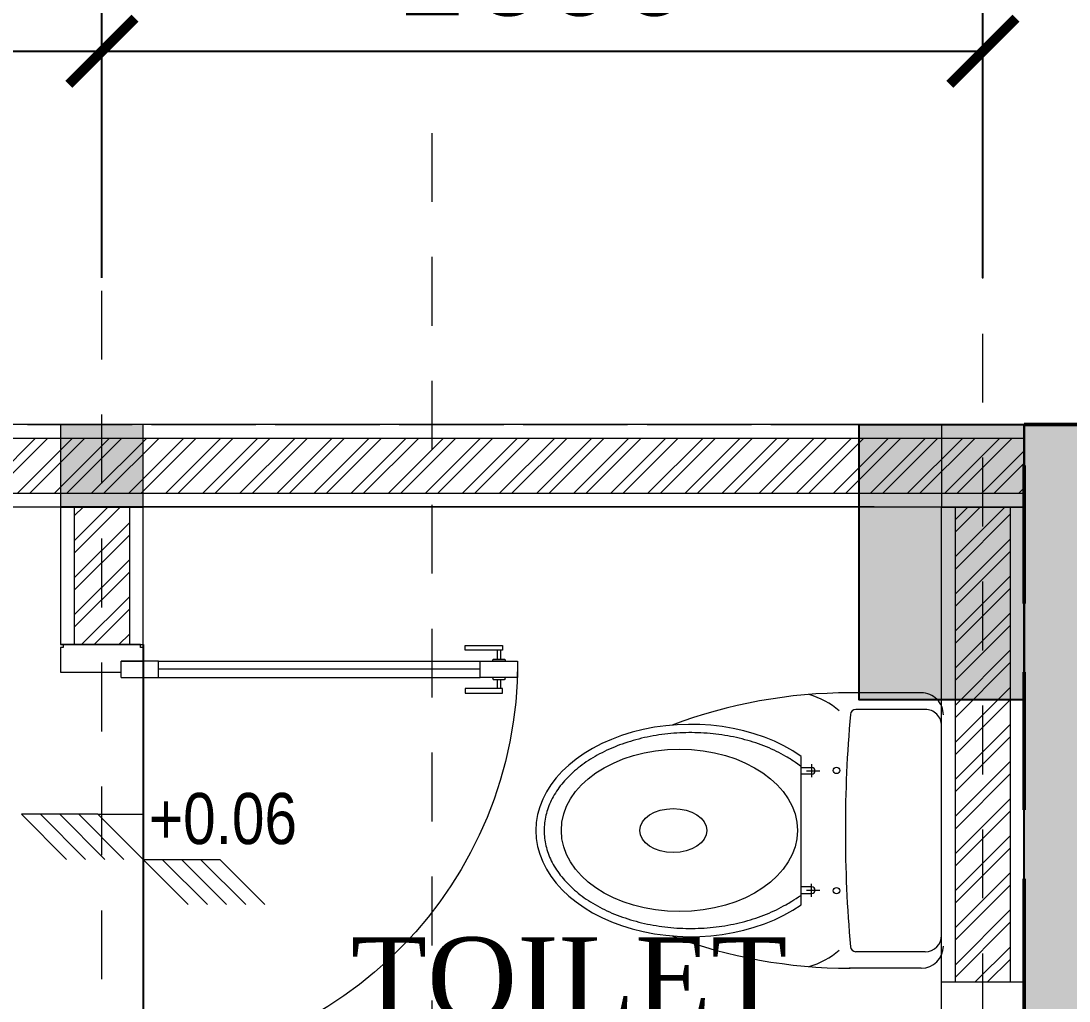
# Model space of a CAD drawing. Header units: millimetres. Extents: x -9564 to 494436, y -140371 to 4257.
# Drawn here: x -11.481 to -9.578, y 125.596 to 127.375 of the extents above; entities that cross this region are included whole.
import ezdxf
from ezdxf.enums import TextEntityAlignment as Align

# ---------------------------------------------------------------- set-up
doc = ezdxf.new("R2010")
doc.units = ezdxf.units.MM
doc.header["$MEASUREMENT"] = 0
for name, pattern in [('DASHED2', [0.375, 0.25, -0.125]), ('HIDDEN2', [0.1875, 0.125, -0.0625]), ('SLD-Solid', [0])]:
    doc.linetypes.add(name, pattern=pattern)
doc.layers.get('DEFPOINTS').update_dxf_attribs({"lineweight": 18})
for name, color, linetype, lineweight in [('09-Arsiran', 8, 'Continuous', 5), ('28-Arsiran', 252, 'Continuous', 5), ('8', 8, 'Continuous', 5), ('AS', 8, 'HIDDEN2', 5), ('DIM', 1, 'Continuous', 5), ('DINDING', 1, 'Continuous', 20), ('DOOR OPENING', 4, 'SLD-Solid', 5), ('HATCH', 8, 'Continuous', 13), ('KOL', 5, 'Continuous', 18), ('LEGEND', 1, 'DASHED2', 50), ('TEXT 1', 210, 'Continuous', 5), ('XR-KOP A3_MOZART$0$A-TXTKOP', 3, 'Continuous', 5)]:
    doc.layers.add(name, color=color, linetype=linetype, lineweight=lineweight)
doc.layers.add('TEXT', color=4, linetype='Continuous')
doc.layers.add('WALL', color=90, linetype='Continuous')
doc.styles.add('Arial Narrow', font='ARIALN.TTF')
doc.styles.add('HAND', font='ROMAND.SHX', dxfattribs={"width": 0.8, "height": 250})
doc.styles.add('style1', font='times.ttf', dxfattribs={"height": 0.15})
doc.styles.add('style2', font='times.ttf', dxfattribs={"height": 0.18})
doc.styles.add('XR-KOP A3_MOZART$0$ROMAND', font='romand.shx', dxfattribs={"height": 2, "bigfont": 'bigfont.shx'})
doc.dimstyles.new('ISO-25', dxfattribs={"dimtxt": 0.18, "dimasz": 0.12, "dimexe": 0.1, "dimexo": 0.1, "dimgap": 0.0625, "dimtad": 1, "dimtoh": 1, "dimdec": 0, "dimlfac": 1000, "dimtxsty": 'style2', "dimblk": 'ARCHTICK', "dimcen": 0.15, "dimclrd": 1, "dimclre": 1, "dimclrt": 4, "dimadec": 0, "dimazin": 0, "dimtfac": 1, "dimtdec": 0, "dimtmove": 0, "dimatfit": 3, "dimldrblk": 'OBLIQUE', "dimfxl": 1, "dimarcsym": 0})
pattern_1 = [(45, (-258.134137, -137.640266), (-0.0336759605, 0.0336759605), []), (45, (-258.111686, -137.640266), (-0.0336759605, 0.0336759605), [])]

# ---------------------------------------------------------------- blocks, each defined once
blk = doc.blocks.new('KUSEN PINTU')
at = {"layer": 'DOOR OPENING', "linetype": 'Continuous', "transparency": 33554687}
for p, q in [((-30, 110), (-30, 150)), ((-30, 150), (-5, 150)), ((-5, 150), (-5, 145)), ((-5, 145), (0, 145)), ((0, 145), (0, 5)), ((-50, 110), (-30, 110)), ((-50, 0), (-50, 110)), ((-5, 0), (-50, 0)), ((0, 5), (-5, 5)), ((-5, 5), (-5, 0))]:
    blk.add_line(p, q, dxfattribs=at)
at = {"layer": 'DOOR OPENING', "linetype": 'Continuous', "ltscale": 10, "transparency": 33554687}
for p, q in [((0, 145), (0, 150)), ((0, 5), (0, 0))]:
    blk.add_line(p, q, dxfattribs=at)
blk = doc.blocks.new('A$C3020dce1')
at = {"layer": 'DOOR OPENING', "linetype": 'Continuous', "transparency": 33554687}
for p, q in [((734.5, 79.4), (734.5, 87.8)), ((734.5, 87.8), (802.3, 87.8)), ((802.3, 79.4), (734.5, 79.4)), ((802.3, 87.8), (802.3, 79.4)), ((110, 59.6), (110, 30)), ((110, 59.6), (177.8, 59.6)), ((177.8, 59.6), (177.8, 30)), ((830, 59.6), (762.2, 59.6)), ((762.2, 59.6), (762.2, 30)), ((784.8, 59.6), (784.8, 61.9)), ((807.4, 59.6), (784.8, 59.6)), ((786.5, 63.5), (805.7, 63.5)), ((807.4, 61.9), (807.4, 59.6)), ((830, 30), (830, 59.6)), ((177.8, 30), (110, 30)), ((762.2, 30), (830, 30)), ((807.4, 30), (784.8, 30)), ((784.8, 30), (784.8, 27.8)), ((786.5, 26.1), (805.7, 26.1)), ((807.4, 27.8), (807.4, 30)), ((802.3, 10.3), (734.5, 10.3)), ((734.5, 10.3), (734.5, 1.8)), ((734.5, 1.8), (802.3, 1.8)), ((802.3, 1.8), (802.3, 10.3))]:
    blk.add_line(p, q, dxfattribs=at)
at = {"layer": 'DOOR OPENING', "linetype": 'Continuous', "ltscale": 10, "transparency": 33554687}
for p, q in [((793.1, 63.5), (793.1, 79.4)), ((799.1, 63.5), (799.1, 79.4)), ((177.8, 59.6), (762.2, 59.6)), ((762.2, 44.8), (177.8, 44.8)), ((177.8, 30), (762.2, 30)), ((793.1, 10.3), (793.1, 26.1)), ((799.1, 10.3), (799.1, 26.1))]:
    blk.add_line(p, q, dxfattribs=at)
at = {"layer": 'DOOR OPENING', "transparency": 33554687}
blk.add_line((110, 30), (150, 30), dxfattribs=at)
at = {"layer": 'DOOR OPENING', "color": 8, "ltscale": 2, "transparency": 33554687}
blk.add_arc((92.7, 32.9), 737.3, 359.775, 88.6553, dxfattribs=at)
at = {"layer": 'DOOR OPENING', "linetype": 'Continuous', "transparency": 33554687}
for centre, start, end in [((786.5, 61.9), 90, 180), ((805.7, 61.9), 360, 90), ((786.5, 27.8), 180, 270), ((805.7, 27.8), 270, 0)]:
    blk.add_arc(centre, 1.69, start, end, dxfattribs=at)
at = {"layer": 'DOOR OPENING', "linetype": 'Continuous', "transparency": 33554687, "xscale": -1, "rotation": 270}
blk.add_blockref('KUSEN PINTU', (0, 800), dxfattribs=at)
at = {"layer": 'DOOR OPENING', "linetype": 'Continuous', "transparency": 33554687, "rotation": 270}
blk.add_blockref('KUSEN PINTU', (0, 0), dxfattribs=at)
blk = doc.blocks.new('KOLOM PRAKTIS')
at = {"layer": 'HATCH'}
h = blk.add_hatch(color=256, dxfattribs=at)
h.dxf.hatch_style = 1
h.paths.add_polyline_path([(-75, 75), (-75, -75), (75, -75), (75, 75)])
at = {"layer": 'KOL'}
blk.add_lwpolyline([(-75, -75), (75, -75), (75, 75), (-75, 75)], close=True, dxfattribs=at)
blk = doc.blocks.new('_ArchTick')
at = {"color": 0, "linetype": 'ByBlock', "const_width": 0.15}
blk.add_lwpolyline([(-0.5, -0.5), (0.5, 0.5)], dxfattribs=at)
blk = doc.blocks.new('*D642')
at = {"layer": 'DEFPOINTS', "color": 0, "transparency": 16777216}
for p in [(211.8187, 169.5498), (208.8212, 169.0383), (211.8187, 169.0383)]:
    blk.add_point(p, dxfattribs=at)
at = {"layer": 'DIM', "color": 1, "lineweight": -2, "transparency": 16777216}
for p, q in [((208.8212, 169.1383), (208.8212, 169.6498)), ((211.8187, 169.1383), (211.8187, 169.6498)), ((208.8212, 169.5498), (211.8187, 169.5498))]:
    blk.add_line(p, q, dxfattribs=at)
at = {"layer": 'DIM', "color": 1, "lineweight": -2, "transparency": 16777216, "xscale": 0.12, "yscale": 0.12, "zscale": 0.12, "rotation": 180}
blk.add_blockref('_ArchTick', (208.8212, 169.5498), dxfattribs=at)
at = {"layer": 'DIM', "color": 1, "lineweight": -2, "transparency": 16777216, "xscale": 0.12, "yscale": 0.12, "zscale": 0.12}
blk.add_blockref('_ArchTick', (211.8187, 169.5498), dxfattribs=at)
at = {"layer": 'DIM', "color": 4, "transparency": 16777216, "insert": (210.32, 169.7041), "char_height": 0.18, "attachment_point": 5, "style": 'style2'}
blk.add_mtext('2998', dxfattribs=at)
blk = doc.blocks.new('_Oblique')
at = {"color": 0, "linetype": 'ByBlock', "lineweight": -2}
blk.add_line((-0.5, -0.5), (0.5, 0.5), dxfattribs=at)
blk = doc.blocks.new('*D643')
at = {"layer": 'DEFPOINTS', "color": 0, "transparency": 16777216}
for p in [(213.4187, 169.5498), (211.8187, 169.0383), (213.4187, 169.0383)]:
    blk.add_point(p, dxfattribs=at)
at = {"layer": 'DIM', "color": 1, "lineweight": -2, "transparency": 16777216}
for p, q in [((211.8187, 169.1383), (211.8187, 169.6498)), ((213.4187, 169.1383), (213.4187, 169.6498)), ((211.8187, 169.5498), (213.4187, 169.5498))]:
    blk.add_line(p, q, dxfattribs=at)
at = {"layer": 'DIM', "color": 1, "lineweight": -2, "transparency": 16777216, "xscale": 0.12, "yscale": 0.12, "zscale": 0.12, "rotation": 180}
blk.add_blockref('_ArchTick', (211.8187, 169.5498), dxfattribs=at)
at = {"layer": 'DIM', "color": 1, "lineweight": -2, "transparency": 16777216, "xscale": 0.12, "yscale": 0.12, "zscale": 0.12}
blk.add_blockref('_ArchTick', (213.4187, 169.5498), dxfattribs=at)
at = {"layer": 'DIM', "color": 4, "transparency": 16777216, "insert": (212.6187, 169.7038), "char_height": 0.18, "attachment_point": 5, "style": 'style2'}
blk.add_mtext('1600', dxfattribs=at)
blk = doc.blocks.new('*D645')
at = {"layer": 'DEFPOINTS', "color": 0, "transparency": 16777216}
for p in [(203.8237, 170.1039), (203.8237, 169.5498), (213.4187, 169.5498)]:
    blk.add_point(p, dxfattribs=at)
at = {"layer": 'DIM', "color": 1, "lineweight": -2, "transparency": 16777216}
for p, q in [((203.8237, 169.6498), (203.8237, 170.2039)), ((213.4187, 169.6498), (213.4187, 170.2039)), ((213.4187, 170.1039), (203.8237, 170.1039))]:
    blk.add_line(p, q, dxfattribs=at)
at = {"layer": 'DIM', "color": 1, "lineweight": -2, "transparency": 16777216, "xscale": 0.12, "yscale": 0.12, "zscale": 0.12, "rotation": 180}
blk.add_blockref('_ArchTick', (203.8237, 170.1039), dxfattribs=at)
at = {"layer": 'DIM', "color": 1, "lineweight": -2, "transparency": 16777216, "xscale": 0.12, "yscale": 0.12, "zscale": 0.12}
blk.add_blockref('_ArchTick', (213.4187, 170.1039), dxfattribs=at)
at = {"layer": 'DIM', "color": 4, "transparency": 16777216, "insert": (208.6212, 170.2583), "char_height": 0.18, "attachment_point": 5, "style": 'style2'}
blk.add_mtext('9595', dxfattribs=at)
blk = doc.blocks.new('kolom1')
at = {"true_color": 0x636466}
h = blk.add_hatch(dxfattribs=at)
h.set_pattern_fill('ANGLE', color=251)
h.set_pattern_definition([(0, (0, 0), (0, 6.985), [5.08, -1.905]), (90, (0, 0), (-6.985, 4e-16), [5.08, -1.905])])
h.paths.add_polyline_path([(201.3116, -20.5135), (201.6116, -20.5135), (201.6116, -20.0135), (201.3116, -20.0135)])
h = blk.add_hatch(color=251, dxfattribs=at)
h.dxf.hatch_style = 1
h.paths.add_polyline_path([(201.6116, -20.0135), (201.3116, -20.0135), (201.3116, -20.5135), (201.6116, -20.5135)])
blk.add_lwpolyline([(201.6116, -20.0135), (201.6116, -20.5135), (201.3116, -20.5135), (201.3116, -20.0135)], close=True)
blk = doc.blocks.new('KL1')
at = {"color": 244, "lineweight": -2, "true_color": 0x991b1e}
blk.add_line((189.8937, 168.4724), (189.8937, 168.4724), dxfattribs=at)
blk.add_blockref('kolom1', (-10.1179, 188.8859))
blk = doc.blocks.new('bv')
at = {"layer": 'DOOR OPENING', "linetype": 'Continuous', "ltscale": 10, "transparency": 33554687}
for p, q in [((197.4968, 194.6966), (197.4968, 195.3966)), ((197.4968, 195.3966), (197.6468, 195.3966)), ((197.6468, 195.3966), (197.6468, 194.6966)), ((197.4968, 195.3466), (197.6468, 195.3466)), ((197.5503, 195.3466), (197.5503, 194.7466)), ((197.5933, 195.3466), (197.5933, 194.7466)), ((197.6468, 194.7466), (197.4968, 194.7466)), ((197.6468, 194.6966), (197.4968, 194.6966))]:
    blk.add_line(p, q, dxfattribs=at)
blk = doc.blocks.new('TOILET')
at = {"layer": '8', "lineweight": 5}
for p, q in [((-134.7, 254.9), (134.7, 254.9)), ((-114.4, 254.9), (-114.4, 235.8)), ((-102.2, 235.8), (-102.2, 254.9)), ((102.2, 235.8), (102.2, 254.9)), ((114.4, 254.9), (114.4, 235.8)), ((-120.2, 236.5), (-96.6, 236.5)), ((-108.5, 245.2), (-108.5, 221.5)), ((120.2, 236.5), (96.6, 236.5)), ((108.5, 245.2), (108.5, 221.5)), ((-250, 36.9), (-250, 167.9)), ((-220, 30), (-220, 155.8)), ((220, 30), (220, 155.8)), ((250, 36.9), (250, 167.9)), ((-190, 0), (190, 0))]:
    blk.add_line(p, q, dxfattribs=at)
for centre in [(-109.2, 190.9), (109.2, 190.9)]:
    blk.add_circle(centre, 5.82, dxfattribs=at)
for centre, radius, start, end in [((666.2, 167.1), 916.2, 159.3877, 180.0472), ((-666.2, 167.1), 916.2, 359.9528, 20.6123), ((-96.2, 287.1), 157.9, 197.1522, 219.8185), ((-108.3, 236.3), 6.15, 185.1568, 354.8432), ((108.3, 236.3), 6.15, 185.1568, 354.8432), ((96.2, 287.1), 157.9, 320.1815, 342.8478), ((0, -2250.1), 2425, 85.0115, 94.9885), ((-210, 155.8), 10, 94.9885, 180), ((210, 155.8), 10, 0, 85.0115), ((-210, 36.9), 40, 180, 270), ((-190, 30), 30, 180, 270), ((190, 30), 30, 270, 0), ((210, 36.9), 40, 270, 0)]:
    blk.add_arc(centre, radius, start, end, dxfattribs=at)
blk.add_ellipse((0, 455.9), major_axis=(0, 281), ratio=0.685919, start_param=3.915332, end_param=8.651039, dxfattribs=at)
for centre, major_axis, ratio in [((0.3, 476.2), (0, 214.4), 0.687861), ((0, 487.3), (0, 60.7), 0.657164)]:
    blk.add_ellipse(centre, major_axis=major_axis, ratio=ratio, dxfattribs=at)
blk.add_open_spline([(117, 256.4), (126.7, 269.6), (130.8, 276.1), (141, 293.8), (146.8, 305.6), (156.9, 330.6), (161.3, 343.7), (168.6, 370.8), (171.5, 384.8), (175.7, 413.3), (177, 427.9), (178, 457.1), (177.7, 471.7), (175.4, 500.8), (173.5, 515.2), (168.1, 543.3), (164.6, 557), (156.2, 583.3), (151.2, 596), (140.1, 619.8), (133.8, 631.1), (120.3, 651.8), (113, 661.3), (97.5, 678.4), (89.3, 686), (72.4, 699), (63.7, 704.5), (45.8, 713.2), (36.8, 716.5), (18.4, 720.8), (9.2, 721.9), (-9.3, 721.9), (-18.5, 720.8), (-36.8, 716.5), (-45.9, 713.2), (-63.7, 704.4), (-72.5, 699), (-89.4, 685.9), (-97.5, 678.4), (-113, 661.3), (-120.3, 651.8), (-133.9, 631), (-140.1, 619.8), (-151.3, 595.9), (-156.2, 583.2), (-164.6, 556.9), (-168.1, 543.2), (-173.5, 515.1), (-175.5, 500.7), (-177.7, 471.7), (-178, 457), (-177, 427.8), (-175.7, 413.2), (-171.5, 384.7), (-168.6, 370.7), (-161.3, 343.6), (-156.9, 330.5), (-146.7, 305.6), (-141, 293.8), (-130.8, 276), (-126.7, 269.6), (-117.3, 254.6)], degree=3, knots=[3.915332, 3.915332, 3.915332, 3.915332, 4.014441, 4.014441, 4.176505, 4.176505, 4.338569, 4.338569, 4.500633, 4.500633, 4.662697, 4.662697, 4.824761, 4.824761, 4.986825, 4.986825, 5.148889, 5.148889, 5.310953, 5.310953, 5.473017, 5.473017, 5.635081, 5.635081, 5.797146, 5.797146, 5.95921, 5.95921, 6.121274, 6.121274, 6.283338, 6.283338, 6.445402, 6.445402, 6.607466, 6.607466, 6.76953, 6.76953, 6.931594, 6.931594, 7.093658, 7.093658, 7.255722, 7.255722, 7.417786, 7.417786, 7.57985, 7.57985, 7.741915, 7.741915, 7.903979, 7.903979, 8.066043, 8.066043, 8.228107, 8.228107, 8.390171, 8.390171, 8.552235, 8.552235, 8.651039, 8.651039, 8.651039, 8.651039], dxfattribs=at)
blk = doc.blocks.new('as1')
at = {"layer": 'AS'}
for p, q in [((147.8833, 146.6956), (147.8833, 169.1895)), ((148.4833, 146.3069), (148.4833, 169.1895)), ((149.4833, 146.6175), (149.4833, 169.1895)), ((137.0131, 168.628), (158.5787, 168.628)), ((139.8733, 168.628), (158.5787, 168.628))]:
    blk.add_line(p, q, dxfattribs=at)
blk = doc.blocks.new('eshes')
at = {"layer": 'DIM'}
for base, p1, p2, picture, middle in [((203.8237, 170.1039), (213.4187, 169.5498), (203.8237, 169.5498), '*D645', (208.6212, 170.2583)), ((211.818720909, 169.5497844856), (208.8212209087, 169.038306122), (211.818720909, 169.038306122), '*D642', (210.3199709088, 169.7041013565)), ((213.4187, 169.5498), (211.8187, 169.0383), (213.4187, 169.0383), '*D643', (212.6187, 169.7038))]:
    dim = blk.add_linear_dim(base=base, p1=p1, p2=p2, dimstyle='ISO-25', dxfattribs=at)
    dim.commit()
    dim.dimension.update_dxf_attribs({"geometry": picture, "text_midpoint": middle})
blk = doc.blocks.new('A$C2a879c63')
at = {"layer": '09-Arsiran'}
h = blk.add_hatch(dxfattribs=at)
h.set_pattern_fill('CROSS', color=256, scale=0.01)
h.set_pattern_definition([(0, (-263.248824, -163.86883), (0.0635, 0.0635), [0.03175, -0.09525]), (90, (-263.23295, -163.88471), (-0.0635, 0.0635), [0.03175, -0.09525])])
h.paths.add_polyline_path([(23.1308, 25.3372), (19.2558, 25.3372), (19.2558, 18.2623), (23.1308, 18.2623)])
h.paths.add_polyline_path([(22.1258, 19.2673), (19.8558, 19.2673), (19.8558, 24.3373), (22.1258, 24.3373)], flags=16)
at = {"layer": '28-Arsiran'}
h = blk.add_hatch(dxfattribs=at)
h.set_pattern_fill('ANSI32', color=256, scale=0.005)
h.set_pattern_definition(pattern_1)
h.paths.add_polyline_path([(12.8899, 25.2123), (12.8899, 25.3123), (11.5108, 25.3123), (11.5108, 25.2123)])
h.paths.add_polyline_path([(15.732, 25.2123), (15.732, 25.3123), (13.5899, 25.3123), (13.5899, 25.2123)])
h.paths.add_polyline_path([(16.432, 25.3123), (16.432, 25.2123), (19.2558, 25.2123), (19.2558, 25.3123)])
h = blk.add_hatch(dxfattribs=at)
h.set_pattern_fill('ANSI32', color=256, scale=0.005)
h.set_pattern_definition([(45, (-258.146637, -137.640265), (-0.0336759605, 0.0336759605), []), (45, (-258.124186, -137.640265), (-0.0336759605, 0.0336759605), [])])
h.paths.add_polyline_path([(17.5308, 24.9373), (17.6308, 24.9373), (17.6308, 25.1873), (17.5308, 25.1873)])
h = blk.add_hatch(dxfattribs=at)
h.set_pattern_fill('ANSI32', color=256, scale=0.005)
h.set_pattern_definition(pattern_1)
h.paths.add_polyline_path([(19.2308, 19.1273), (19.1308, 19.1273), (19.1308, 18.2623), (19.2308, 18.2623)])
h.paths.add_polyline_path([(19.2308, 22.0398), (19.1308, 22.0398), (19.1308, 19.8273), (19.2308, 19.8273)])
h.paths.add_polyline_path([(19.1308, 24.3248), (19.2308, 24.3248), (19.2308, 25.1873), (19.1308, 25.1873)])
h.paths.add_polyline_path([(19.2308, 23.6248), (19.1308, 23.6248), (19.1308, 22.7398), (19.2308, 22.7398)])
at = {"color": 244, "lineweight": -2, "true_color": 0x991b1e}
blk.add_line((17.6558, 24.9373), (17.6558, 24.1573), dxfattribs=at)
blk.add_lwpolyline([(23.1308, 18.2623), (19.2558, 18.2623), (19.2558, 25.3372), (23.1308, 25.3372)], close=True)
at = {"layer": '8', "transparency": 33554687}
for p, q in [((19.2558, 25.3372), (25.1258, 25.3372)), ((18.9833, 25.1873), (17.6433, 25.1873))]:
    blk.add_line(p, q, dxfattribs=at)
at = {"layer": '8'}
for p, q in [((16.432, 25.3123), (19.2558, 25.3123)), ((16.432, 25.2123), (19.2558, 25.2123)), ((17.5308, 25.1873), (17.5308, 24.9373)), ((17.6308, 25.1873), (17.6308, 24.9373)), ((19.1308, 24.3248), (19.1308, 25.1873)), ((19.2308, 24.3248), (19.2308, 25.1873))]:
    blk.add_line(p, q, dxfattribs=at)
at = {"layer": 'DINDING'}
for points in [[(11.5108, 25.1873), (19.2558, 25.1873), (19.2558, 25.3372), (11.5108, 25.3372)], [(17.5058, 25.1873), (17.5058, 24.9373), (17.6558, 24.9373), (17.6558, 25.1873)], [(19.1058, 18.2623), (19.1058, 25.1873), (19.2558, 25.1873), (19.2558, 18.2623)]]:
    blk.add_lwpolyline(points, close=True, dxfattribs=at)
at = {"layer": 'LEGEND'}
blk.add_lwpolyline([(19.2558, 25.3372), (23.1308, 25.3372), (23.1308, 18.2623), (19.2558, 18.2623)], close=True, dxfattribs=at)
at = {"layer": 'TEXT 1', "color": 210, "transparency": 33554687}
for p, q in [((17.6558, 24.6873), (17.6558, 24.4073)), ((17.5166, 24.5473), (17.4346, 24.6293)), ((17.5738, 24.6293), (17.4346, 24.6293)), ((17.5514, 24.5473), (17.4694, 24.6293)), ((17.5862, 24.5473), (17.5042, 24.6293)), ((17.621, 24.5473), (17.539, 24.6293)), ((17.6558, 24.5473), (17.5738, 24.6293)), ((17.5738, 24.6293), (17.6558, 24.6293)), ((17.7378, 24.4652), (17.6558, 24.5473)), ((17.6558, 24.5473), (17.795, 24.5473)), ((17.7726, 24.4652), (17.6906, 24.5473)), ((17.8074, 24.4652), (17.7254, 24.5473)), ((17.8422, 24.4652), (17.7602, 24.5473)), ((17.877, 24.4652), (17.795, 24.5473))]:
    blk.add_line(p, q, dxfattribs=at)
for name, p in [('eshes', (-194.2379, -143.5351)), ('as1', (-130.3025, -143.2907)), ('KL1', (-172.2379, -143.5351)), ('bv', (-178.391, -171.0718))]:
    blk.add_blockref(name, p)
at = {"layer": '8', "transparency": 33554687, "xscale": 0.001, "yscale": 0.001, "zscale": 0.001, "rotation": 89.99999999999999}
blk.add_blockref('TOILET', (19.1058, 24.5998), dxfattribs=at)
at = {"layer": 'LEGEND', "xscale": -0.001, "yscale": 0.001, "zscale": 0.001, "rotation": 180}
blk.add_blockref('A$C3020dce1', (17.5058, 24.9373), dxfattribs=at)
at = {"layer": 'WALL', "transparency": 33554687, "xscale": 0.001, "yscale": 0.001, "zscale": 0.001}
for p in [(17.5808, 25.2622), (19.1808, 25.2622)]:
    blk.add_blockref('KOLOM PRAKTIS', p, dxfattribs=at)
at = {"color": 4, "style": 'HAND'}
for tag, height, rotation, p in [('DRY.WASHER', 0.054, 0, (11.9366, 24.9122)), ('PATIO', 0.135, 0, (20.9666, 21.5696)), ('GENSET', 0.135, 0, (18.2157, 17.1045)), ('PLANTERBOX', 0.135, 90, (22.169, 13.2959)), ('PLANTERBOX', 0.135, 0, (18.5224, 11.5633)), ('PATIO', 0.135, 0, (400.0395, 10.821)), ('CARPORT', 0.135, 0, (12.157, 9.7744)), ('CARPORT', 0.135, 0, (20.6202, 9.7744))]:
    blk.add_attdef(tag, text='', height=height, rotation=rotation, dxfattribs=at).set_placement(p, align=Align.MIDDLE)
at = {"layer": 'TEXT', "insert": (18.4293, 24.0795), "char_height": 0.15, "width": 3.201421, "attachment_point": 5, "style": 'style1'}
blk.add_mtext('\\A1;TOILET\\PFL +0.06\\PCL +2.20', dxfattribs=at)
at = {"layer": 'TEXT 1', "transparency": 33554687, "style": 'Arial Narrow'}
blk.add_text('+0.06', height=0.09278, dxfattribs=at).set_placement((17.6663, 24.5752))
at = {"layer": 'XR-KOP A3_MOZART$0$A-TXTKOP', "style": 'XR-KOP A3_MOZART$0$ROMAND'}
for tag, p in [('1:200', (37.0468, 3.1879)), ('1:100', (79.0468, 3.1879)), ('1:100', (121.0468, 3.1879)), ('1:100', (163.0468, 3.1879)), ('1:100', (205.0468, 3.1879)), ('1:100', (247.0468, 3.1879)), ('1:100', (289.0468, 3.1879)), ('1:100', (331.0468, 3.1879)), ('1:100', (373.0468, 3.1879)), ('1:100', (415.0468, 3.1879)), ('1:100', (457.0468, 3.1879)), ('1:100', (499.0468, 3.1879))]:
    blk.add_attdef(tag, text='', height=0.1296, dxfattribs=at).set_placement(p, align=Align.MIDDLE)

msp = doc.modelspace()

# ---------------------------------------------------------------- block references
msp.add_blockref('A$C2a879c63', (-28.9148, 101.3058))

doc.saveas('drawing.dxf')
